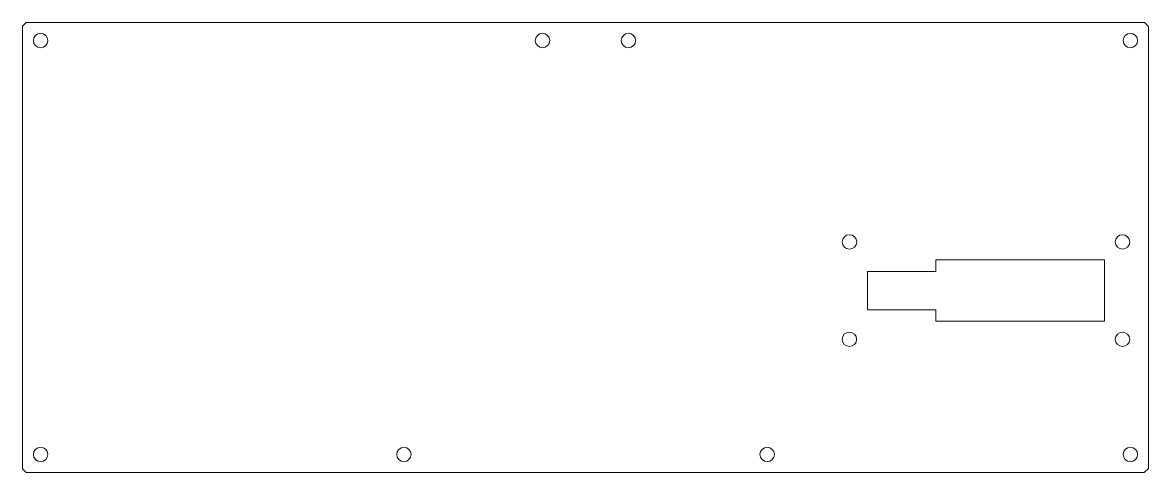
# Model space of a CAD drawing. Header units: millimetres. Extents: x 7 to 380, y -155 to -5.
import ezdxf

# ---------------------------------------------------------------- set-up
doc = ezdxf.new("R2010")
doc.units = ezdxf.units.MM
doc.header["$MEASUREMENT"] = 0
doc.layers.add('BLACK', color=250, linetype='CONTINUOUS')

msp = doc.modelspace()

# ---------------------------------------------------------------- linework, layer by layer
at = {"layer": 'BLACK', "color": 5, "linetype": 'CONTINUOUS', "lineweight": 9}
for p, q in [((8.38, -5.39), (7.14, -6.64)), ((7.14, -6.64), (7.14, -153.3)), ((8.38, -5.39), (378.78, -5.39)), ((378.78, -5.39), (380.13, -6.74)), ((380.13, -153.17), (380.13, -6.74)), ((309.65, -84.11), (309.65, -87.92)), ((365.53, -84.11), (309.65, -84.11)), ((365.53, -84.11), (365.53, -104.43)), ((287.05, -100.62), (287.05, -87.92)), ((309.65, -87.92), (287.05, -87.92)), ((309.65, -100.62), (287.05, -100.62)), ((309.65, -104.43), (309.65, -100.62)), ((365.53, -104.43), (309.65, -104.43)), ((8.38, -154.54), (7.14, -153.3)), ((378.75, -154.54), (8.38, -154.54)), ((380.13, -153.17), (378.75, -154.54))]:
    msp.add_line(p, q, dxfattribs=at)
for centre in [(13.12, -11.37), (179.39, -11.37), (207.86, -11.37), (374.14, -11.37), (281.07, -78.13), (371.52, -78.13), (281.05, -110.41), (371.52, -110.41), (13.12, -148.56), (133.47, -148.56), (253.81, -148.56), (374.14, -148.56)]:
    msp.add_circle(centre, 2.39, dxfattribs=at)

doc.saveas('drawing.dxf')
